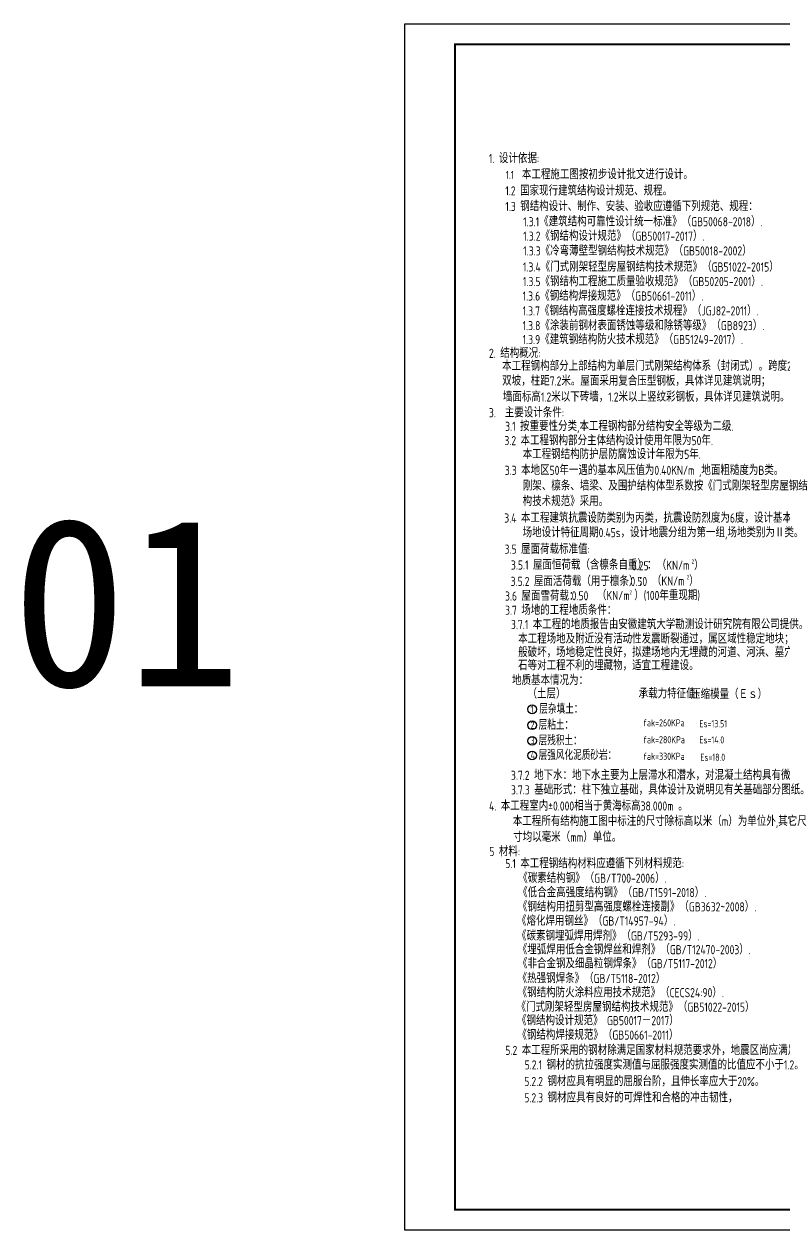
# Model space of a CAD drawing. Extents: x -307088 to 5640332, y -3541089 to -2181377.
# Drawn here: x 5460840 to 5498272, y -3063089 to -3003689 of the extents above; entities that cross this region are included whole.
import ezdxf

# ---------------------------------------------------------------- set-up
doc = ezdxf.new("R2010")
doc.units = 0
doc.header["$LTSCALE"] = 100
doc.header["$MEASUREMENT"] = 0
doc.layers.get('0').update_dxf_attribs({"linetype": 'CONTINUOUS'})
doc.layers.add('PUB_TITLE', color=4, linetype='CONTINUOUS')
doc.layers.add('supertext', color=3, linetype='CONTINUOUS')
doc.styles.add('_HZTXT', font='tssdeng.shx', dxfattribs={"width": 0.8, "bigfont": 'HZTXT.shx'})
doc.styles.add('TSSD_DIMENSION', font='Tssdeng.shx', dxfattribs={"width": 0.7, "bigfont": 'hztxt.shx'})
doc.styles.add('图签2', font='simhei.ttf', dxfattribs={"height": 1000})

msp = doc.modelspace()

# ---------------------------------------------------------------- linework, layer by layer
at = {"color": 0}
for centre in [(5485870, -3037444.3, 324.7), (5485870, -3038231.6, 324.7), (5485870, -3038996.8, 324.7), (5485870, -3039717.5, 324.7)]:
    msp.add_circle(centre, 215.1, dxfattribs=at)
at = {"layer": 'PUB_TITLE'}
msp.add_lwpolyline([(5479576.3, -3063089.1), (5563676.3, -3063089.1), (5563676.3, -3003689.1), (5479576.3, -3003689.1)], close=True, dxfattribs=at)
at = {"layer": 'PUB_TITLE', "const_width": 100}
msp.add_lwpolyline([(5482076.3, -3062089.1), (5562676.3, -3062089.1), (5562676.3, -3004689.1), (5482076.3, -3004689.1)], close=True, dxfattribs=at)

# ---------------------------------------------------------------- texts
at = {"color": 0, "style": '_HZTXT'}
for s, height, width, p in [('1. 设计依据:', 450, 0.8, (5483740.5, -3010533.3)), ('1.1', 400, 0.8, (5484576.4, -3011316.1)), ('本工程施工图按初步设计批文进行设计。', 450, 0.8, (5485364.6, -3011324.7)), ('1.2 国家现行建筑结构设计规范、规程。', 450, 0.8, (5484549.4, -3012128)), ('1.3 钢结构设计、制作、安装、验收应遵循下列规范、规程：', 450, 0.8, (5484550.5, -3012897.3)), ('1.3.1《建筑结构可靠性设计统一标准》（GB50068-2018）.', 450, 0.8, (5485429.7, -3013649.9)), ('1.3.2《钢结构设计规范》（GB50017-2017）.', 450, 0.8, (5485429.7, -3014359.1)), ('1.3.3《冷弯薄壁型钢结构技术规范》（GB50018-2002）', 450, 0.8, (5485429.7, -3015087.2)), ('1.3.4《门式刚架轻型房屋钢结构技术规范》（GB51022-2015）', 450, 0.8, (5485416.1, -3015878.7)), ('1.3.5《钢结构工程施工质量验收规范》（GB50205-2001）.', 450, 0.8, (5485416.1, -3016595)), ('1.3.6《钢结构焊接规范》（GB50661-2011）.', 450, 0.8, (5485402.1, -3017309.8)), ('1.3.7《钢结构高强度螺栓连接技术规程》（JGJ82-2011）.', 450, 0.8, (5485399.8, -3018041)), ('1.3.8《涂装前钢材表面锈蚀等级和除锈等级》（GB8923）.', 450, 0.8, (5485400.3, -3018767.4)), ('1.3.9《建筑钢结构防火技术规范》（GB51249-2017）.', 450, 0.8, (5485400.3, -3019452.8)), ('2. 结构概况:', 450, 0.8, (5483743, -3020131.2)), ('本工程钢构部分上部结构为单层门式刚架结构体系（封闭式）。跨度25.4米一跨,', 450, 0.8, (5484391.7, -3020762.6)), ('双坡，柱距7.2米。屋面采用复合压型钢板，具体详见建筑说明；', 450, 0.8, (5484393.9, -3021495.8)), ('墙面标高1.2米以下砖墙，1.2米以上竖纹彩钢板，具体详见建筑说明。', 450, 0.8, (5484431.7, -3022284.2)), ('3.  主要设计条件:', 450, 0.8, (5483741.2, -3023058.2)), ('3.1 按重要性分类,本工程钢构部分结构安全等级为二级.', 450, 0.8, (5484540.7, -3023727.4)), ('3.2 本工程钢构部分主体结构设计使用年限为50年.', 450, 0.8, (5484502.6, -3024431.5)), ('本工程钢结构防护层防腐蚀设计年限为5年.', 450, 0.8, (5485402.9, -3025110.2)), ('3.3 本地区50年一遇的基本风压值为0.40KN/m ,地面粗糙度为B类。', 450, 0.8, (5484521.6, -3025896.1)), ('2', 200, 0.8, (5492990.1, -3025661.5)), ('刚架、檩条、墙梁、及围护结构体型系数按《门式刚架轻型房屋钢结', 450, 0.8, (5485409.6, -3026661.9)), ('构技术规范》采用。', 450, 0.8, (5485401.9, -3027428.6)), ('3.4 本工程建筑抗震设防类别为丙类，抗震设防烈度为6度，设计基本加速度为0.05g;', 450, 0.8, (5484497.1, -3028246)), ('场地设计特征周期0.45s，设计地震分组为第一组,场地类别为Ⅱ类。', 450, 0.8, (5485401.9, -3028964.5)), ('3.5 屋面荷载标准值:', 450, 0.8, (5484512.2, -3029781)), ('3.5.1 屋面恒荷载（含檩条自重）：   ', 450, 0.8, (5484826, -3030560.3)), ('0.25', 450, 0.8, (5490783.7, -3030598)), ('（KN/m ）', 450, 0.8, (5492012.1, -3030571.4)), ('2', 200, 0.8, (5493728.8, -3030261.7)), ('3.5.2 屋面活荷载（用于檩条）：  ', 450, 0.8, (5484810, -3031367.5)), ('0.50', 450, 0.8, (5490714.6, -3031372.3)), ('（KN/m ）', 450, 0.8, (5491769.2, -3031349.3)), ('2', 200, 0.8, (5493485.9, -3031039.6)), ('3.6 屋面雪荷载：  ', 450, 0.8, (5484533.6, -3032090.4)), ('0.50', 450, 0.8, (5487817, -3032074.7)), ('（KN/m ）(100年重现期)', 450, 0.8, (5489063.2, -3032062.5)), ('2', 200, 0.8, (5490666.1, -3031778.8)), ('3.7 场地的工程地质条件：  ', 450, 0.8, (5484533.6, -3032786.4)), ('3.7.1 本工程的地质报告由安徽建筑大学勘测设计研究院有限公司提供。', 450, 0.8, (5484826, -3033491)), ('本工程场地及附近没有活动性发震断裂通过，属区域性稳定地块；地质环境遭一', 450, 0.8, (5485180.1, -3034198.4)), ('般破坏，场地稳定性良好，拟建场地内无埋藏的河道、河浜、墓穴、防空洞、孤', 450, 0.8, (5485180.1, -3034867.4)), ('石等对工程不利的埋藏物，适宜工程建设。', 450, 0.8, (5485180.1, -3035513.4)), ('地质基本情况为：', 450, 0.8, (5484880.4, -3036246.6)), ('（土层）', 450, 0.8, (5485642.9, -3036905.5, 5619.9)), ('承载力特征值', 450, 0.8, (5491118, -3036905.5, 5619.9)), ('压缩模量（Ｅｓ）', 450, 0.8, (5493700.8, -3036931, 5619.9)), ('1', 350, 0.7, (5485793.3, -3037606.7, 324.7)), ('层杂填土： ', 450, 0.7, (5486223.1, -3037661.3, 5619.9)), ('2', 350, 0.7, (5485793.3, -3038394.1, 324.7)), (' 层粘土：', 450, 0.7, (5485995.7, -3038448.6, 5619.9)), ('3', 350, 0.7, (5485793.3, -3039159.2, 324.7)), (' 层残积土：', 450, 0.7, (5485995.7, -3039213.8, 5619.9)), (' 层强风化泥质砂岩：', 450, 0.7, (5485995.7, -3039934.5, 5619.9)), ('4', 350, 0.7, (5485793.3, -3039880, 324.7)), ('3.7.2 地下水：地下水主要为上层滞水和潜水，对混凝土结构具有微腐蚀性。', 450, 0.8, (5484826, -3040919.6)), ('3.7.3 基础形式：柱下独立基础，具体设计及说明见有关基础部分图纸。', 450, 0.8, (5484826, -3041637.1)), ('4. 本工程室内±0.000相当于黄海标高38.000m 。', 450, 0.8, (5483745.8, -3042432.8)), ('本工程所有结构施工图中标注的尺寸除标高以米（m）为单位外,其它尺', 450, 0.8, (5484915.3, -3043186.9)), ('寸均以毫米（mm）单位。', 450, 0.8, (5484937.2, -3043968.2)), ('5 材料:', 450, 0.8, (5483762.6, -3044673.9)), ('5.1 本工程钢结构材料应遵循下列材料规范:', 450, 0.8, (5484543.6, -3045266.7)), ('《碳素结构钢》（GB/T700-2006）.', 450, 0.8, (5485185, -3045990.3)), ('《低合金高强度结构钢》（GB/T1591-2018）.', 450, 0.8, (5485179.7, -3046697.7)), ('《钢结构用扭剪型高强度螺栓连接副》（GB3632~2008）.', 450, 0.8, (5485168.6, -3047400.6)), ('《熔化焊用钢丝》（GB/T14957-94）.', 450, 0.8, (5485122.5, -3048098.4)), ('《碳素钢埋弧焊用焊剂》（GB/T5293-99）.', 450, 0.8, (5485122.5, -3048832)), (' 《埋弧焊用低合金钢焊丝和焊剂》（GB/T12470-2003）.', 450, 0.8, (5484945.3, -3049511.1)), (' 《非合金钢及细晶粒钢焊条》（GB/T5117-2012）', 450, 0.8, (5484952.5, -3050196.3)), (' 《热强钢焊条》（GB/T5118-2012）', 450, 0.8, (5484937.1, -3050929.8)), (' 《钢结构防火涂料应用技术规范》（CECS24:90）.', 450, 0.8, (5484937.9, -3051627)), ('《门式刚架轻型房屋钢结构技术规范》（GB51022-2015）', 450, 0.8, (5485097.5, -3052341)), ('《钢结构设计规范》 GB50017－2017）', 450, 0.8, (5485126.3, -3053004.7)), ('《钢结构焊接规范》（GB50661-2011）', 450, 0.8, (5485143.6, -3053717.9)), ('5.2 本工程所采用的钢材除满足国家材料规范要求外，地震区尚应满足下列要求：', 450, 0.8, (5484549.8, -3054470.3)), ('5.2.1 钢材的抗拉强度实测值与屈服强度实测值的比值应不小于1.2。', 450, 0.8, (5485498.8, -3055186.9)), ('5.2.2 钢材应具有明显的屈服台阶，且伸长率应大于20%。', 450, 0.8, (5485483.1, -3056002.8)), ('5.2.3 钢材应具有良好的可焊性和合格的冲击韧性，', 450, 0.8, (5485483.5, -3056806.7))]:
    msp.add_text(s, height=height, dxfattribs=dict(at, width=width)).set_placement(p)
at = {"layer": 'PUB_TITLE', "color": 6, "style": '图签2'}
msp.add_text('01', height=8306.67, dxfattribs=at).set_placement((5460241.3, -3036311.6))
at = {"layer": 'supertext', "color": 0, "style": 'TSSD_DIMENSION', "width": 0.7}
for s, p in [('f%%142ak%%143=260KPa', (5491343.4, -3038287.7, 270.6)), ('Es=13.51', (5494112.1, -3038328.3, 270.6)), ('f%%142ak%%143=280KPa', (5491343.4, -3039116.9, 270.6)), ('Es=14.0', (5494112.1, -3039128.3, 270.6)), ('f%%142ak%%143=330KPa', (5491343.4, -3039934.1, 270.6)), ('Es=18.0', (5494157.6, -3039980.8, 270.6))]:
    msp.add_text(s, height=350, dxfattribs=at).set_placement(p)

doc.saveas('drawing.dxf')
